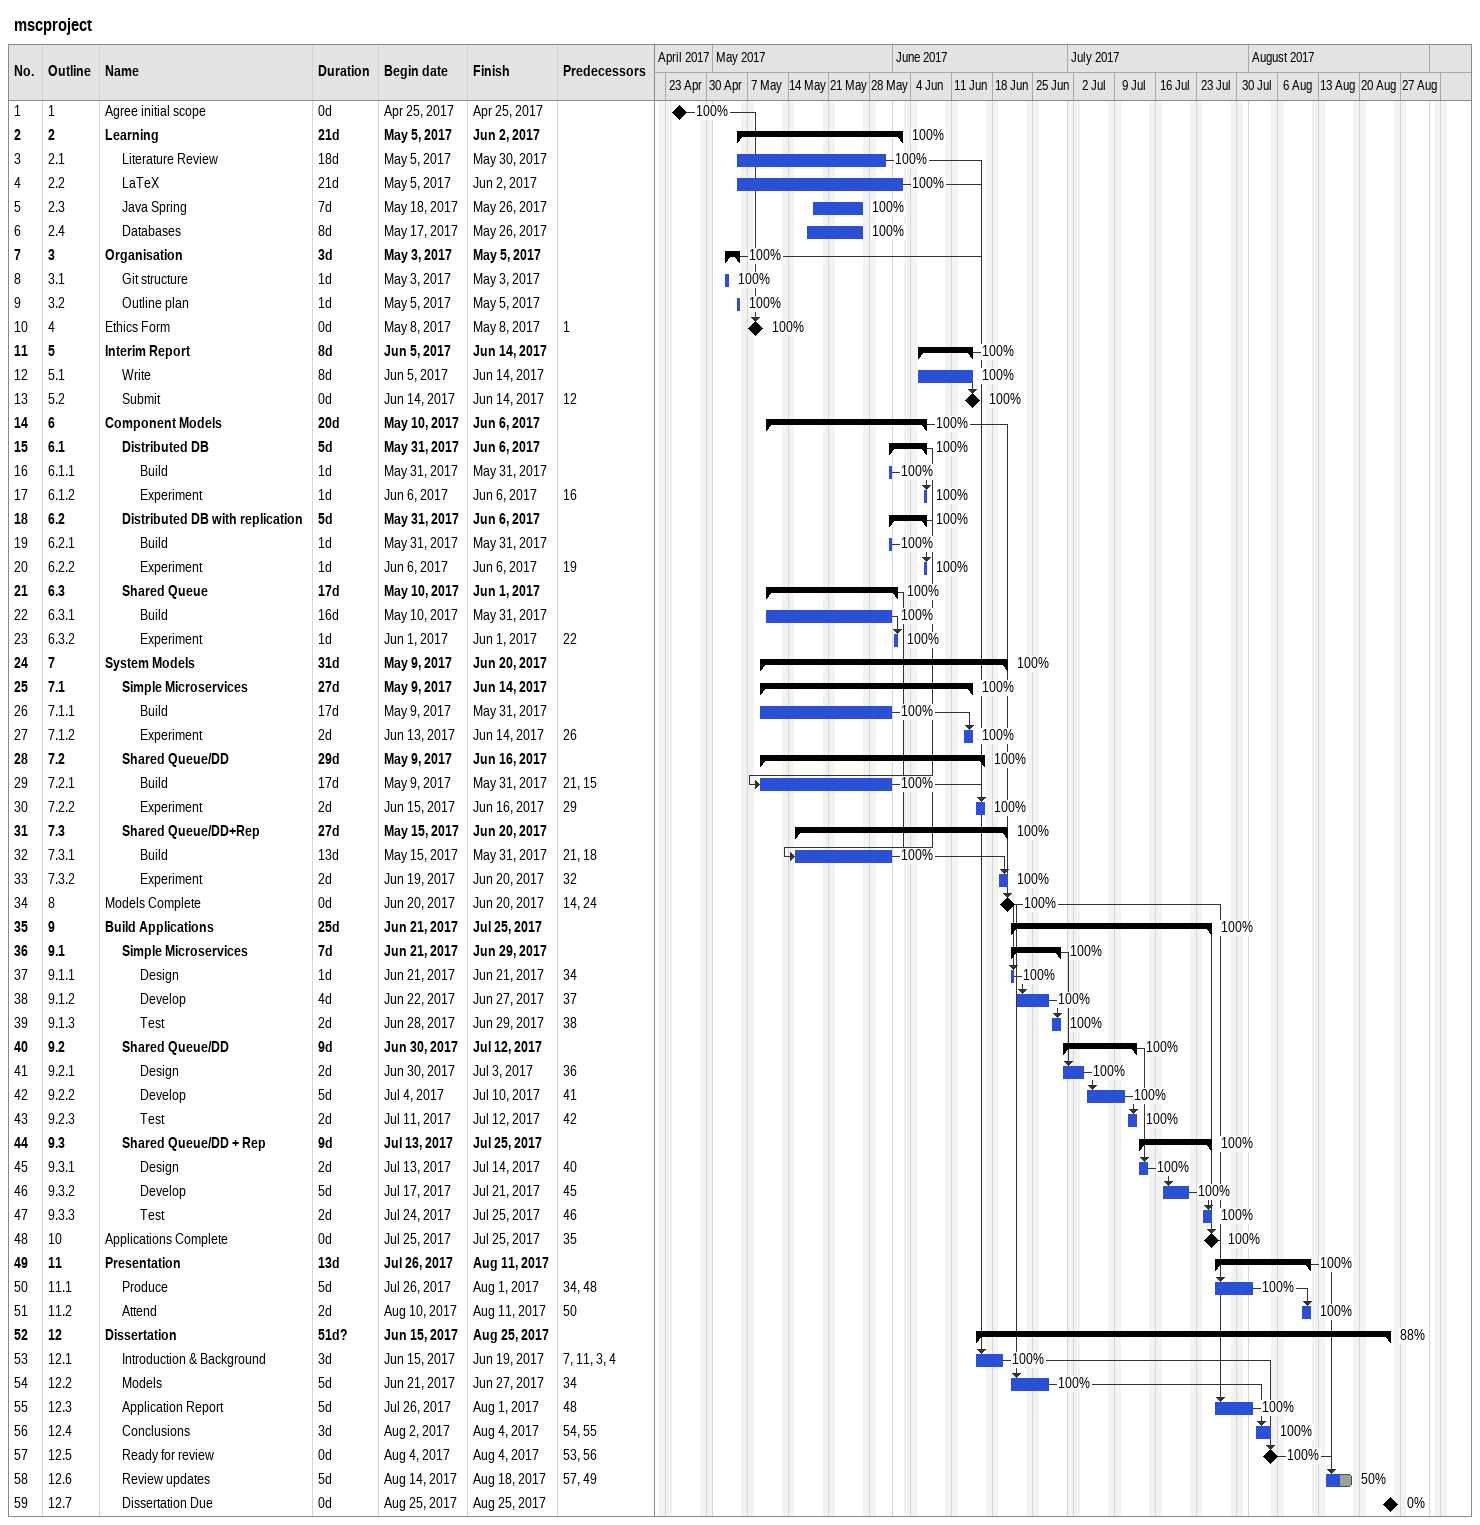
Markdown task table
mscproject

| ID | WBS | Task | Duration | Start | Finish | Predecessors | % complete |
|---|---|---|---|---|---|---|---|
| 1 | 1 | Agree initial scope | 0d | 2017-04-25 | 2017-04-25 |  | 100 |
| 2 | 2 | **Learning** | 21d | 2017-05-05 | 2017-06-02 |  | 100 |
| 3 | 2.1 | Literature Review | 18d | 2017-05-05 | 2017-05-30 |  | 100 |
| 4 | 2.2 | LaTeX | 21d | 2017-05-05 | 2017-06-02 |  | 100 |
| 5 | 2.3 | Java Spring | 7d | 2017-05-18 | 2017-05-26 |  | 100 |
| 6 | 2.4 | Databases | 8d | 2017-05-17 | 2017-05-26 |  | 100 |
| 7 | 3 | **Organisation** | 3d | 2017-05-03 | 2017-05-05 |  | 100 |
| 8 | 3.1 | Git structure | 1d | 2017-05-03 | 2017-05-03 |  | 100 |
| 9 | 3.2 | Outline plan | 1d | 2017-05-05 | 2017-05-05 |  | 100 |
| 10 | 4 | Ethics Form | 0d | 2017-05-08 | 2017-05-08 | 1 | 100 |
| 11 | 5 | **Interim Report** | 8d | 2017-06-05 | 2017-06-14 |  | 100 |
| 12 | 5.1 | Write | 8d | 2017-06-05 | 2017-06-14 |  | 100 |
| 13 | 5.2 | Submit | 0d | 2017-06-14 | 2017-06-14 | 12 | 100 |
| 14 | 6 | **Component Models** | 20d | 2017-05-10 | 2017-06-06 |  | 100 |
| 15 | 6.1 | **Distributed DB** | 5d | 2017-05-31 | 2017-06-06 |  | 100 |
| 16 | 6.1.1 | Build | 1d | 2017-05-31 | 2017-05-31 |  | 100 |
| 17 | 6.1.2 | Experiment | 1d | 2017-06-06 | 2017-06-06 | 16 | 100 |
| 18 | 6.2 | **Distributed DB with replication** | 5d | 2017-05-31 | 2017-06-06 |  | 100 |
| 19 | 6.2.1 | Build | 1d | 2017-05-31 | 2017-05-31 |  | 100 |
| 20 | 6.2.2 | Experiment | 1d | 2017-06-06 | 2017-06-06 | 19 | 100 |
| 21 | 6.3 | **Shared Queue** | 17d | 2017-05-10 | 2017-06-01 |  | 100 |
| 22 | 6.3.1 | Build | 16d | 2017-05-10 | 2017-05-31 |  | 100 |
| 23 | 6.3.2 | Experiment | 1d | 2017-06-01 | 2017-06-01 | 22 | 100 |
| 24 | 7 | **System Models** | 31d | 2017-05-09 | 2017-06-20 |  | 100 |
| 25 | 7.1 | **Simple Microservices** | 27d | 2017-05-09 | 2017-06-14 |  | 100 |
| 26 | 7.1.1 | Build | 17d | 2017-05-09 | 2017-05-31 |  | 100 |
| 27 | 7.1.2 | Experiment | 2d | 2017-06-13 | 2017-06-14 | 26 | 100 |
| 28 | 7.2 | **Shared Queue/DD** | 29d | 2017-05-09 | 2017-06-16 |  | 100 |
| 29 | 7.2.1 | Build | 17d | 2017-05-09 | 2017-05-31 | 21, 15 | 100 |
| 30 | 7.2.2 | Experiment | 2d | 2017-06-15 | 2017-06-16 | 29 | 100 |
| 31 | 7.3 | **Shared Queue/DD+Rep** | 27d | 2017-05-15 | 2017-06-20 |  | 100 |
| 32 | 7.3.1 | Build | 13d | 2017-05-15 | 2017-05-31 | 21, 18 | 100 |
| 33 | 7.3.2 | Experiment | 2d | 2017-06-19 | 2017-06-20 | 32 | 100 |
| 34 | 8 | Models Complete | 0d | 2017-06-20 | 2017-06-20 | 14, 24 | 100 |
| 35 | 9 | **Build Applications** | 25d | 2017-06-21 | 2017-07-25 |  | 100 |
| 36 | 9.1 | **Simple Microservices** | 7d | 2017-06-21 | 2017-06-29 |  | 100 |
| 37 | 9.1.1 | Design | 1d | 2017-06-21 | 2017-06-21 | 34 | 100 |
| 38 | 9.1.2 | Develop | 4d | 2017-06-22 | 2017-06-27 | 37 | 100 |
| 39 | 9.1.3 | Test | 2d | 2017-06-28 | 2017-06-29 | 38 | 100 |
| 40 | 9.2 | **Shared Queue/DD** | 9d | 2017-06-30 | 2017-07-12 |  | 100 |
| 41 | 9.2.1 | Design | 2d | 2017-06-30 | 2017-07-03 | 36 | 100 |
| 42 | 9.2.2 | Develop | 5d | 2017-07-04 | 2017-07-10 | 41 | 100 |
| 43 | 9.2.3 | Test | 2d | 2017-07-11 | 2017-07-12 | 42 | 100 |
| 44 | 9.3 | **Shared Queue/DD + Rep** | 9d | 2017-07-13 | 2017-07-25 |  | 100 |
| 45 | 9.3.1 | Design | 2d | 2017-07-13 | 2017-07-14 | 40 | 100 |
| 46 | 9.3.2 | Develop | 5d | 2017-07-17 | 2017-07-21 | 45 | 100 |
| 47 | 9.3.3 | Test | 2d | 2017-07-24 | 2017-07-25 | 46 | 100 |
| 48 | 10 | Applications Complete | 0d | 2017-07-25 | 2017-07-25 | 35 | 100 |
| 49 | 11 | **Presentation** | 13d | 2017-07-26 | 2017-08-11 |  | 100 |
| 50 | 11.1 | Produce | 5d | 2017-07-26 | 2017-08-01 | 34, 48 | 100 |
| 51 | 11.2 | Attend | 2d | 2017-08-10 | 2017-08-11 | 50 | 100 |
| 52 | 12 | **Dissertation** | 51d? | 2017-06-15 | 2017-08-25 |  | 88 |
| 53 | 12.1 | Introduction & Background | 3d | 2017-06-15 | 2017-06-19 | 7, 11, 3, 4 | 100 |
| 54 | 12.2 | Models | 5d | 2017-06-21 | 2017-06-27 | 34 | 100 |
| 55 | 12.3 | Application Report | 5d | 2017-07-26 | 2017-08-01 | 48 | 100 |
| 56 | 12.4 | Conclusions | 3d | 2017-08-02 | 2017-08-04 | 54, 55 | 100 |
| 57 | 12.5 | Ready for review | 0d | 2017-08-04 | 2017-08-04 | 53, 56 | 100 |
| 58 | 12.6 | Review updates | 5d | 2017-08-14 | 2017-08-18 | 57, 49 | 50 |
| 59 | 12.7 | Dissertation Due | 0d | 2017-08-25 | 2017-08-25 |  | 0 |
